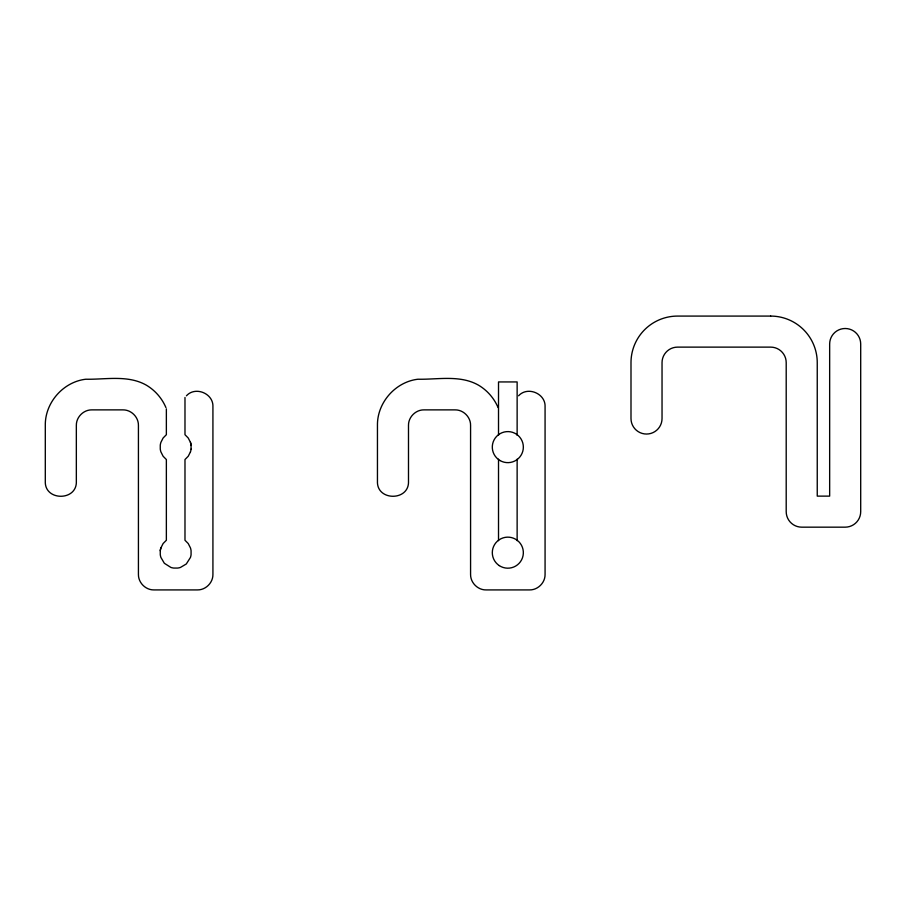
<?xml version="1.0" encoding="UTF-8"?>
<svg xmlns="http://www.w3.org/2000/svg" width="906" height="906" viewBox="0 0 906 906"><rect width="100%" height="100%" fill="white"/><g stroke="black" fill="none" stroke-linecap="round" stroke-linejoin="round"><path stroke-width="1.36" d="M166.364 408.866L166.364 434.71L163.114 438.006L160.917 442.332A14.349 13.069 90 0 0 160.271 445.174L160.271 449.07A14.349 13.069 -90 0 0 160.917 451.924L163.114 456.25L166.364 459.535L166.364 540.259L163.114 543.543L160.917 547.87A14.349 13.069 -90 0 0 160.271 550.655L160.271 554.608A14.349 13.069 -90 0 0 160.917 557.462L164.36 563.294L170.883 567.428A14.349 13.069 0 0 0 173.726 568.062L177.621 568.062A14.349 13.069 0 0 0 180.475 567.428L186.296 563.974L190.441 557.462A14.349 13.069 -90 0 0 191.075 554.676L191.075 550.723A14.349 13.069 -90 0 0 190.43 547.87L188.233 543.543L184.983 540.259L184.983 459.535L188.233 456.25L190.441 451.924M191.075 449.07L191.075 445.174A14.349 13.069 -90 0 0 190.43 442.332L188.233 438.006L184.983 434.71L184.983 397.474M186.432 395.797C195.345 385.933 213.59 393.487 212.921 406.771L212.921 574.393C213.103 582.694 205.696 590.089 197.406 589.919L153.941 589.919C145.651 590.089 138.256 582.694 138.425 574.393L138.425 425.39C138.595 417.1 131.2 409.705 122.899 409.874L91.857 409.874C83.567 409.705 76.172 417.1 76.342 425.39L76.342 481.267C77.248 501.267 44.394 501.267 45.3 481.267L45.3 425.39C44.938 402.706 63.239 381.834 85.787 379.229C105.764 379.625 127.848 374.744 146.183 385.073C154.96 390.214 161.959 398.198 165.923 407.575M518.583 395.797C527.496 385.933 545.74 393.487 545.072 406.771L545.072 574.393C545.253 582.694 537.847 590.089 529.557 589.919L486.092 589.919C477.802 590.089 470.407 582.694 470.576 574.393L470.576 425.39C470.746 417.1 463.351 409.705 455.05 409.874L424.008 409.874C415.718 409.705 408.323 417.1 408.493 425.39L408.493 481.267C409.399 501.267 376.545 501.267 377.451 481.267L377.451 425.39C377.089 402.706 395.39 381.834 417.938 379.229C437.926 379.625 459.999 374.744 478.334 385.073C487.111 390.214 494.11 398.198 498.074 407.575M517.133 435.31L517.133 381.936L498.515 381.936L498.515 435.31M517.133 459.195L517.133 540.655M498.515 459.195L498.515 540.655M160.271 550.723A14.349 13.069 90 0 1 160.917 547.87M191.075 449.138A14.349 13.069 -90 0 1 190.43 451.992M190.43 442.332A14.349 13.069 90 0 1 191.075 445.174M770.678 316.081L677.552 316.081A46.557 46.557 0 0 0 630.995 362.649L630.995 418.527A15.515 15.515 0 0 0 646.51 434.042A15.515 15.515 0 0 0 662.037 418.527L662.037 362.649A15.515 15.515 0 0 1 677.552 347.123L770.678 347.123A15.515 15.515 0 0 1 786.204 362.649L786.204 511.652A15.515 15.515 0 0 0 801.719 527.167L845.185 527.167A15.515 15.515 0 0 0 860.7 511.652L860.7 344.02A15.515 15.515 0 0 0 845.185 328.504A15.515 15.515 0 0 0 829.658 344.02L829.658 496.126L817.246 496.126L817.246 362.649A46.557 46.557 0 0 0 770.678 316.081M500.067 460.565A15.515 15.515 0 0 0 523.351 447.122A15.515 15.515 0 0 0 500.067 433.68A15.515 15.515 0 0 0 500.067 460.565M499.24 565.593A15.515 15.515 0 0 0 523.317 553.645A15.515 15.515 0 0 0 500.927 538.764A15.515 15.515 0 0 0 499.24 565.593"/></g></svg>
